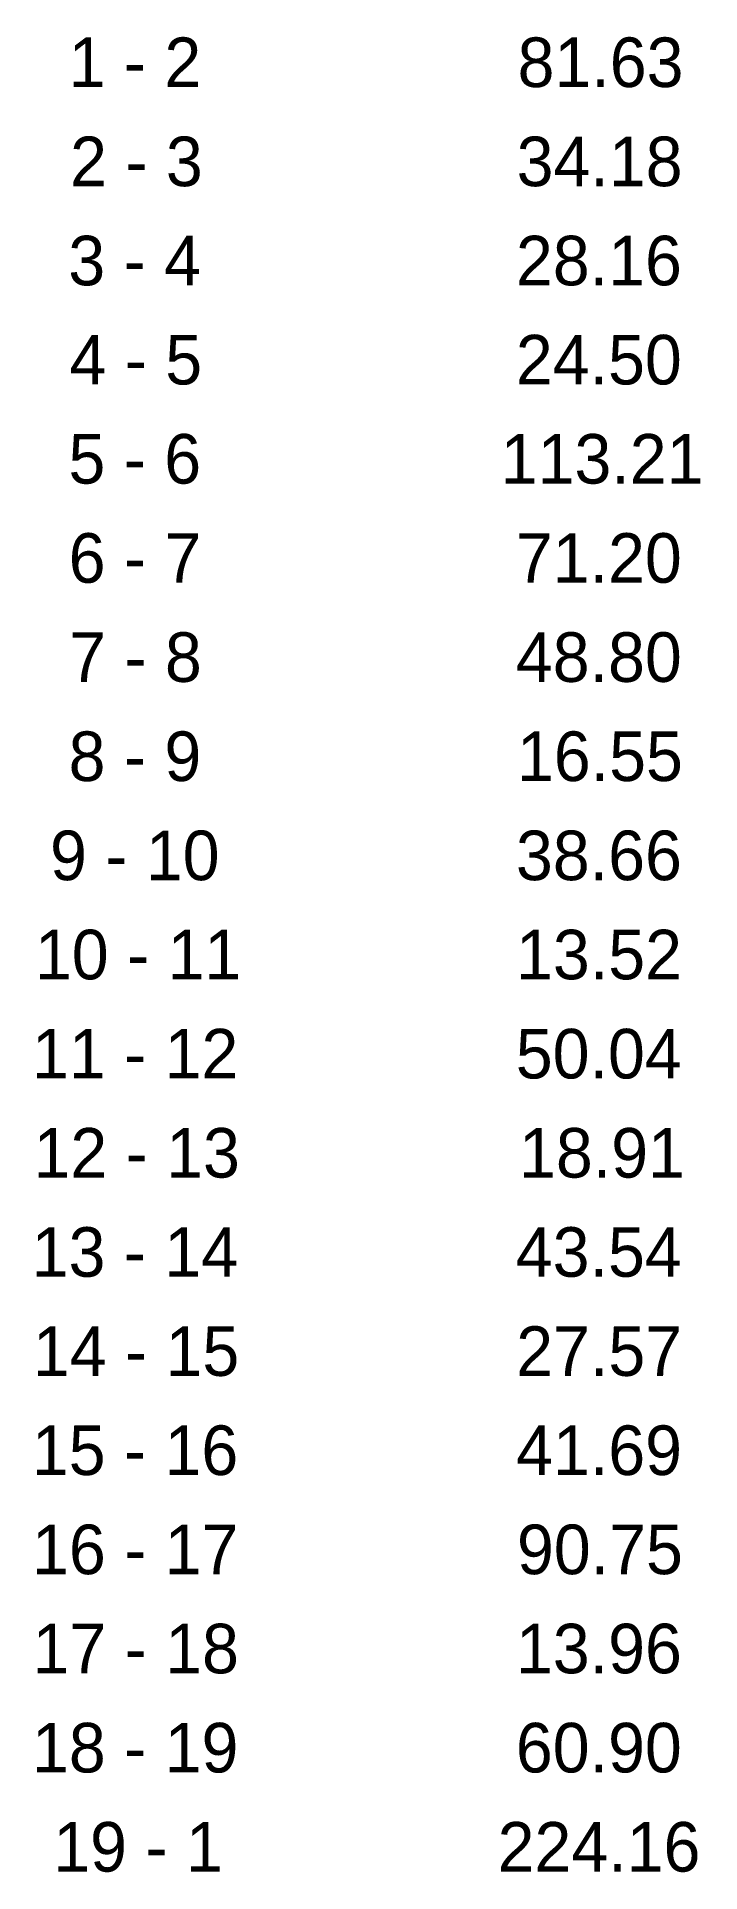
# Model space of a CAD drawing. Extents: x 545268 to 550448, y 1826174 to 1832495.
# Drawn here: x 545268 to 545469, y 1826174 to 1826730 of the extents above.
import ezdxf

# ---------------------------------------------------------------- set-up
doc = ezdxf.new("R2010")
doc.units = 0
doc.layers.add('Level 52', color=7, linetype='Continuous')

msp = doc.modelspace()

# ---------------------------------------------------------------- texts
at = {"layer": 'Level 52'}
for s, p in [('1 - 2', (545277.41, 1826714.32)), ('81.63', (545413.24, 1826714.32)), ('2 - 3', (545277.87, 1826684.32)), ('34.18', (545412.96, 1826684.32)), ('3 - 4', (545277.33, 1826654.32)), ('28.16', (545412.75, 1826654.32)), ('4 - 5', (545277.68, 1826624.32)), ('24.50', (545412.72, 1826624.32)), ('5 - 6', (545277.37, 1826594.32)), ('113.21', (545408.14, 1826594.32)), ('6 - 7', (545277.44, 1826564.32)), ('71.20', (545412.72, 1826564.32)), ('7 - 8', (545277.58, 1826534.32)), ('48.80', (545412.72, 1826534.32)), ('8 - 9', (545277.42, 1826504.32)), ('16.55', (545413.05, 1826504.32)), ('9 - 10', (545271.8, 1826474.32)), ('38.66', (545412.75, 1826474.32)), ('10 - 11', (545267.22, 1826444.32)), ('13.52', (545412.78, 1826444.32)), ('11 - 12', (545266.32, 1826414.32)), ('50.04', (545412.7, 1826414.32)), ('12 - 13', (545266.79, 1826384.32)), ('18.91', (545413.68, 1826384.32)), ('13 - 14', (545266.25, 1826354.32)), ('43.54', (545412.7, 1826354.32)), ('14 - 15', (545266.59, 1826324.32)), ('27.57', (545412.82, 1826324.32)), ('15 - 16', (545266.29, 1826294.32)), ('41.69', (545412.79, 1826294.32)), ('16 - 17', (545266.36, 1826264.32)), ('90.75', (545413.05, 1826264.32)), ('17 - 18', (545266.5, 1826234.32)), ('13.96', (545412.75, 1826234.32)), ('18 - 19', (545266.34, 1826204.32)), ('60.90', (545412.72, 1826204.32)), ('19 - 1', (545272.76, 1826174.32)), ('224.16', (545407.2, 1826174.32))]:
    msp.add_text(s, height=15, dxfattribs=at).set_placement(p)

doc.saveas('drawing.dxf')
